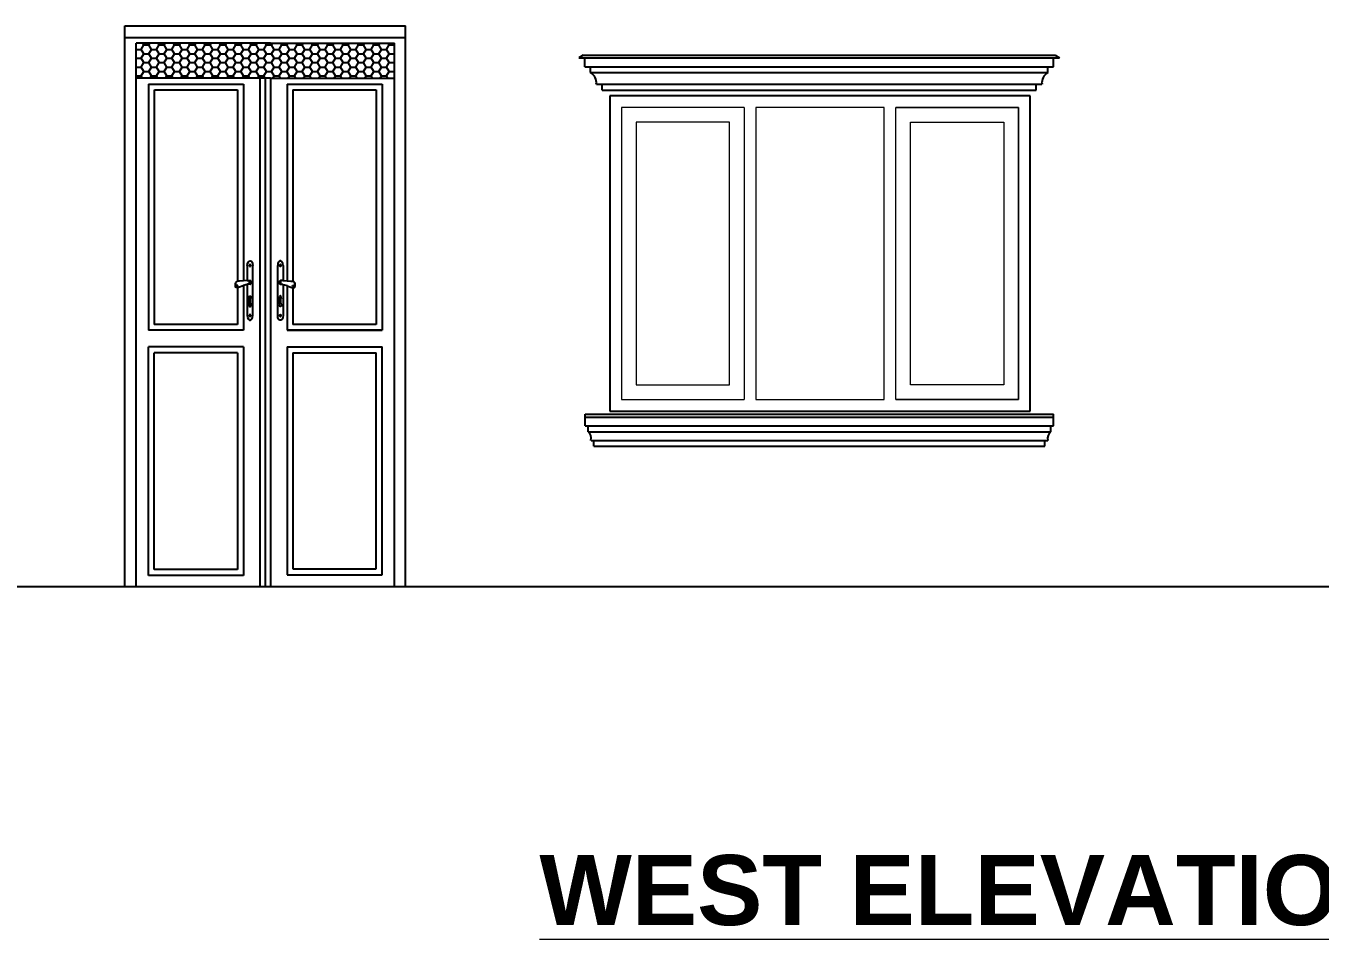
# Model space of a CAD drawing. Header units: inches. Extents: x 1397 to 20304, y -27267 to -746.
# Drawn here: x 13854.3 to 14075.9, y -21488.5 to -21332.1 of the extents above; entities that cross this region are included whole.
import ezdxf

# ---------------------------------------------------------------- set-up
doc = ezdxf.new("R2010")
doc.units = ezdxf.units.IN
doc.header["$LTSCALE"] = 17
doc.header["$MEASUREMENT"] = 0
for name, color, linetype, lineweight in [('25 BOT BAR', 12, 'Continuous', 25), ('ELEVATION', 7, 'Continuous', 25), ('OUTLINE', 1, 'Continuous', 25), ('TEXT', 231, 'Continuous', 20), ('WINDOW FRAME', 161, 'Continuous', 20)]:
    doc.layers.add(name, color=color, linetype=linetype, lineweight=lineweight)

# ---------------------------------------------------------------- blocks, each defined once
blk = doc.blocks.new('cornicebelow')
at = {"layer": '25 BOT BAR'}
for p, q in [((13950.02, -21087.63), (14030.23, -21087.63)), ((13950.02, -21089.63), (13950.02, -21087.63)), ((13950.02, -21088.13), (14030.23, -21088.13)), ((14030.23, -21089.63), (14030.23, -21087.63)), ((13950.02, -21089.63), (14030.23, -21089.63)), ((13950.52, -21090.63), (13950.52, -21089.63)), ((13950.52, -21090.63), (14029.73, -21090.63)), ((14029.73, -21090.63), (14029.73, -21089.63)), ((13951.02, -21092.13), (14029.23, -21092.13)), ((13951.52, -21093.13), (13951.52, -21092.13)), ((13951.52, -21093.13), (14028.73, -21093.13)), ((14028.73, -21093.13), (14028.73, -21092.13))]:
    blk.add_line(p, q, dxfattribs=at)
for centre, start, end in [((13949.58, -21091.77), 346.2102, 50.6596), ((14030.67, -21091.77), 129.3404, 193.7898)]:
    blk.add_arc(centre, 1.48, start, end, dxfattribs=at)
blk = doc.blocks.new('corniceup')
at = {"layer": '25 BOT BAR'}
for p, q in [((13949.69, -21026.13), (13948.94, -21026.63)), ((13949.94, -21028.13), (13949.94, -21026.63)), ((14030.23, -21028.13), (14030.23, -21026.63)), ((14030.48, -21026.13), (14031.23, -21026.63)), ((13950.94, -21029.13), (13950.94, -21028.13)), ((14029.23, -21029.13), (14029.23, -21028.13)), ((13952.94, -21032.13), (13952.94, -21031.13)), ((14027.23, -21032.13), (14027.23, -21031.13))]:
    blk.add_line(p, q, dxfattribs=at)
for centre, start, end in [((13950.02, -21030.83), 351.2663, 61.8638), ((14030.15, -21030.83), 118.1362, 188.7337)]:
    blk.add_arc(centre, 1.93, start, end, dxfattribs=at)
at = {"layer": 'OUTLINE'}
for p, q in [((13948.94, -21026.63), (14031.23, -21026.63)), ((13949.69, -21026.13), (14030.48, -21026.13)), ((13949.94, -21028.13), (14030.23, -21028.13)), ((13950.94, -21029.13), (14029.23, -21029.13)), ((13951.94, -21031.13), (14028.23, -21031.13)), ((13952.94, -21032.13), (14027.23, -21032.13))]:
    blk.add_line(p, q, dxfattribs=at)

msp = doc.modelspace()

# ---------------------------------------------------------------- hatches: boundary and pattern name
at = {"layer": 'ELEVATION', "linetype": 'Continuous'}
h = msp.add_hatch(dxfattribs=at)
h.set_pattern_fill('HONEY', color=256, scale=7)
h.set_pattern_definition([(0, (0, -310.98335), (1.3125, 0.757772228), [0.875, -1.75]), (120, (0, -310.98335), (-1.3125, 0.757772228), [0.875, -1.75]), (60, (0, -310.98335), (3e-16, 1.515544457), [-1.75, 0.875])])
h.paths.add_polyline_path([(13917.35, -21335.09), (13896.14, -21335.09), (13873.12, -21335.09), (13873.12, -21341.09), (13896.14, -21341.09), (13917.35, -21341.09)])

# ---------------------------------------------------------------- linework, layer by layer
at = {"layer": '25 BOT BAR'}
msp.add_line((13766.23, -21428.11), (14226.23, -21428.11), dxfattribs=at)
at = {"layer": 'ELEVATION', "linetype": 'Continuous'}
for p, q in [((13871.23, -21428.11), (13871.23, -21332.11)), ((13871.23, -21332.11), (13919.23, -21332.11)), ((13919.23, -21428.11), (13919.23, -21332.11)), ((13871.23, -21334.11), (13919.23, -21334.11)), ((13871.23, -21334.11), (13919.23, -21334.11)), ((13871.23, -21334.11), (13919.23, -21334.11)), ((13873.12, -21428.11), (13873.12, -21335.09)), ((13896.14, -21335.09), (13873.12, -21335.09)), ((13896.14, -21335.09), (13917.35, -21335.09)), ((13917.35, -21428.11), (13917.35, -21335.09)), ((13896.14, -21341.09), (13873.12, -21341.09)), ((13894.33, -21341.09), (13894.33, -21428.11)), ((13895.23, -21341.09), (13895.23, -21428.11)), ((13896.14, -21341.09), (13896.14, -21428.11)), ((13896.14, -21341.09), (13917.35, -21341.09)), ((13875.23, -21342.09), (13875.23, -21384.23)), ((13875.23, -21342.09), (13891.5, -21342.09)), ((13876.23, -21343.09), (13876.23, -21383.23)), ((13876.31, -21343.09), (13890.5, -21343.09)), ((13890.5, -21343.09), (13890.5, -21375.86)), ((13891.5, -21342.09), (13891.5, -21375.77)), ((13898.97, -21342.09), (13898.97, -21375.77)), ((13898.97, -21342.09), (13915.24, -21342.09)), ((13899.97, -21343.09), (13899.97, -21375.86)), ((13899.97, -21343.09), (13914.24, -21343.09)), ((13914.24, -21343.09), (13914.24, -21383.23)), ((13915.24, -21342.09), (13915.24, -21384.23)), ((14026.23, -21344.11), (13954.23, -21344.11)), ((13954.23, -21344.11), (13954.23, -21398.11)), ((14026.23, -21398.11), (14026.23, -21344.11)), ((13892.17, -21373.13), (13892.22, -21372.79)), ((13892.22, -21372.79), (13892.35, -21372.52)), ((13892.35, -21372.52), (13892.53, -21372.36)), ((13892.53, -21372.36), (13892.74, -21372.36)), ((13892.74, -21372.36), (13892.92, -21372.52)), ((13892.92, -21372.52), (13893.05, -21372.79)), ((13893.05, -21372.79), (13893.1, -21373.13)), ((13897.41, -21372.79), (13897.37, -21373.13)), ((13897.54, -21372.52), (13897.41, -21372.79)), ((13897.73, -21372.36), (13897.54, -21372.52)), ((13897.94, -21372.36), (13897.73, -21372.36)), ((13898.12, -21372.52), (13897.94, -21372.36)), ((13898.25, -21372.79), (13898.12, -21372.52)), ((13898.3, -21373.13), (13898.25, -21372.79)), ((13892.17, -21373.13), (13892.17, -21375.71)), ((13892.55, -21373.04), (13892.53, -21373.15)), ((13892.53, -21373.15), (13892.55, -21373.25)), ((13892.54, -21373.15), (13892.56, -21373.05)), ((13892.56, -21373.24), (13892.54, -21373.15)), ((13892.6, -21372.98), (13892.55, -21373.04)), ((13892.55, -21373.25), (13892.6, -21373.31)), ((13892.56, -21373.05), (13892.61, -21373)), ((13892.61, -21373.29), (13892.56, -21373.24)), ((13892.67, -21372.98), (13892.6, -21372.98)), ((13892.6, -21373.31), (13892.67, -21373.31)), ((13892.61, -21373), (13892.66, -21373)), ((13892.66, -21373.29), (13892.61, -21373.29)), ((13892.66, -21373), (13892.71, -21373.05)), ((13892.71, -21373.24), (13892.66, -21373.29)), ((13892.72, -21373.04), (13892.67, -21372.98)), ((13892.67, -21373.31), (13892.72, -21373.25)), ((13892.71, -21373.05), (13892.73, -21373.15)), ((13892.73, -21373.15), (13892.71, -21373.24)), ((13892.74, -21373.15), (13892.72, -21373.04)), ((13892.72, -21373.25), (13892.74, -21373.15)), ((13893.1, -21381.72), (13893.1, -21373.13)), ((13897.37, -21381.72), (13897.37, -21373.13)), ((13897.73, -21373.15), (13897.75, -21373.04)), ((13897.75, -21373.25), (13897.73, -21373.15)), ((13897.76, -21373.05), (13897.74, -21373.15)), ((13897.74, -21373.15), (13897.76, -21373.24)), ((13897.75, -21373.04), (13897.8, -21372.98)), ((13897.8, -21373.31), (13897.75, -21373.25)), ((13897.8, -21373), (13897.76, -21373.05)), ((13897.76, -21373.24), (13897.8, -21373.29)), ((13897.8, -21372.98), (13897.86, -21372.98)), ((13897.86, -21373), (13897.8, -21373)), ((13897.8, -21373.29), (13897.86, -21373.29)), ((13897.86, -21373.31), (13897.8, -21373.31)), ((13897.86, -21372.98), (13897.92, -21373.04)), ((13897.91, -21373.05), (13897.86, -21373)), ((13897.86, -21373.29), (13897.91, -21373.24)), ((13897.92, -21373.25), (13897.86, -21373.31)), ((13897.92, -21373.15), (13897.91, -21373.05)), ((13897.91, -21373.24), (13897.92, -21373.15)), ((13897.92, -21373.04), (13897.94, -21373.15)), ((13897.94, -21373.15), (13897.92, -21373.25)), ((13898.3, -21373.13), (13898.3, -21375.71)), ((13890.15, -21376.21), (13890.16, -21376.15)), ((13890.15, -21376.21), (13890.15, -21376.22)), ((13890.15, -21376.22), (13890.15, -21376.25)), ((13890.15, -21376.25), (13890.16, -21376.22)), ((13890.15, -21376.25), (13890.15, -21376.29)), ((13890.15, -21376.29), (13890.15, -21376.35)), ((13890.15, -21376.35), (13890.15, -21376.42)), ((13890.15, -21376.42), (13890.15, -21376.49)), ((13890.15, -21376.49), (13890.15, -21376.56)), ((13890.15, -21376.56), (13890.15, -21376.63)), ((13890.15, -21376.63), (13890.15, -21376.68)), ((13890.15, -21376.68), (13890.15, -21376.73)), ((13890.15, -21376.73), (13890.15, -21376.76)), ((13890.15, -21376.76), (13890.15, -21376.77)), ((13890.16, -21376.82), (13890.15, -21376.77)), ((13890.16, -21376.15), (13890.17, -21376.13)), ((13890.16, -21376.17), (13890.17, -21376.14)), ((13890.16, -21376.17), (13890.16, -21376.17)), ((13890.16, -21376.17), (13890.16, -21376.22)), ((13890.16, -21376.21), (13890.16, -21376.17)), ((13890.16, -21376.21), (13890.17, -21376.18)), ((13890.16, -21376.21), (13890.16, -21376.21)), ((13890.16, -21376.21), (13890.16, -21376.25)), ((13890.16, -21376.34), (13890.16, -21376.21)), ((13890.16, -21376.49), (13890.16, -21376.41)), ((13890.16, -21376.7), (13890.16, -21376.56)), ((13890.16, -21376.82), (13890.16, -21376.76)), ((13890.17, -21376.84), (13890.16, -21376.82)), ((13890.2, -21376.05), (13890.17, -21376.13)), ((13890.17, -21376.14), (13890.17, -21376.14)), ((13890.17, -21376.18), (13890.17, -21376.17)), ((13890.2, -21376.9), (13890.17, -21376.84)), ((13890.24, -21376.01), (13890.2, -21376.05)), ((13890.2, -21376.48), (13890.25, -21376.47)), ((13890.2, -21376.48), (13890.2, -21376.59)), ((13890.2, -21376.59), (13890.25, -21376.59)), ((13890.2, -21376.88), (13890.24, -21376.91)), ((13890.2, -21376.88), (13890.2, -21376.9)), ((13890.24, -21376.92), (13890.2, -21376.9)), ((13890.24, -21376.01), (13890.52, -21375.85)), ((13890.24, -21376.91), (13890.24, -21376.92)), ((13890.24, -21376.91), (13890.24, -21376.92)), ((13890.51, -21376.94), (13890.24, -21376.91)), ((13890.24, -21376.91), (13890.24, -21376.91)), ((13890.52, -21376.96), (13890.24, -21376.92)), ((13890.25, -21376.47), (13890.25, -21376.59)), ((13890.57, -21376.55), (13890.25, -21376.59)), ((13890.25, -21376.59), (13890.25, -21376.7)), ((13890.56, -21376.68), (13890.25, -21376.7)), ((13890.5, -21376.96), (13890.5, -21383.23)), ((13890.51, -21376.94), (13890.52, -21376.96)), ((13890.81, -21375.82), (13890.52, -21375.85)), ((13890.81, -21376.85), (13890.52, -21376.96)), ((13890.56, -21376.68), (13890.57, -21376.55)), ((13891.46, -21375.78), (13890.81, -21375.82)), ((13891.46, -21376.61), (13890.81, -21376.85)), ((13890.81, -21376.84), (13890.81, -21376.84)), ((13891.5, -21375.77), (13891.46, -21375.78)), ((13891.5, -21376.6), (13891.46, -21376.61)), ((13892.15, -21375.71), (13891.5, -21375.77)), ((13891.5, -21375.77), (13891.5, -21375.82)), ((13892.15, -21376.38), (13891.5, -21376.6)), ((13891.5, -21376.6), (13891.5, -21376.6)), ((13891.5, -21376.6), (13891.5, -21384.23)), ((13892.17, -21375.71), (13892.15, -21375.71)), ((13892.17, -21376.38), (13892.15, -21376.38)), ((13892.17, -21375.71), (13892.17, -21375.81)), ((13892.23, -21375.72), (13892.17, -21375.71)), ((13892.17, -21375.88), (13892.17, -21375.88)), ((13892.17, -21376.37), (13892.17, -21376.38)), ((13892.23, -21376.37), (13892.17, -21376.38)), ((13892.17, -21376.38), (13892.17, -21381.72)), ((13892.23, -21375.72), (13892.31, -21375.72)), ((13892.31, -21376.37), (13892.23, -21376.37)), ((13892.31, -21375.72), (13892.39, -21375.72)), ((13892.39, -21376.36), (13892.31, -21376.37)), ((13892.39, -21375.72), (13892.46, -21375.73)), ((13892.46, -21376.36), (13892.39, -21376.36)), ((13892.46, -21375.73), (13892.53, -21375.73)), ((13892.53, -21376.35), (13892.46, -21376.36)), ((13892.53, -21375.73), (13892.58, -21375.74)), ((13892.53, -21376.04), (13892.54, -21375.98)), ((13892.54, -21376.11), (13892.53, -21376.04)), ((13892.58, -21376.35), (13892.53, -21376.35)), ((13892.54, -21375.98), (13892.55, -21375.92)), ((13892.55, -21376.17), (13892.54, -21376.11)), ((13892.55, -21375.92), (13892.57, -21375.87)), ((13892.57, -21376.22), (13892.55, -21376.17)), ((13892.57, -21375.87), (13892.59, -21375.86)), ((13892.6, -21376.25), (13892.57, -21376.22)), ((13892.58, -21375.74), (13892.62, -21375.74)), ((13892.62, -21376.34), (13892.58, -21376.35)), ((13892.64, -21376.28), (13892.6, -21376.25)), ((13892.62, -21375.74), (13892.66, -21375.75)), ((13892.62, -21375.82), (13892.64, -21375.81)), ((13892.66, -21376.34), (13892.62, -21376.34)), ((13892.64, -21375.81), (13892.68, -21375.8)), ((13892.68, -21376.29), (13892.64, -21376.28)), ((13892.66, -21375.75), (13892.68, -21375.75)), ((13892.68, -21376.34), (13892.66, -21376.34)), ((13892.72, -21375.76), (13892.68, -21375.75)), ((13892.68, -21375.8), (13892.71, -21375.81)), ((13892.71, -21376.28), (13892.68, -21376.29)), ((13892.68, -21376.34), (13892.72, -21376.33)), ((13892.71, -21375.81), (13892.75, -21375.83)), ((13892.75, -21376.25), (13892.71, -21376.28)), ((13892.76, -21375.79), (13892.72, -21375.76)), ((13892.72, -21376.33), (13892.76, -21376.3)), ((13892.75, -21375.83), (13892.75, -21375.84)), ((13892.78, -21376.22), (13892.75, -21376.25)), ((13892.8, -21375.84), (13892.76, -21375.79)), ((13892.76, -21376.3), (13892.8, -21376.25)), ((13892.79, -21376.19), (13892.78, -21376.22)), ((13892.79, -21375.89), (13892.8, -21375.92)), ((13892.8, -21375.84), (13892.8, -21375.84)), ((13892.83, -21375.9), (13892.8, -21375.84)), ((13892.8, -21375.92), (13892.82, -21375.98)), ((13892.8, -21376.25), (13892.83, -21376.19)), ((13892.8, -21376.25), (13892.8, -21376.25)), ((13892.82, -21376.11), (13892.81, -21376.12)), ((13892.82, -21375.98), (13892.82, -21376.04)), ((13892.82, -21376.04), (13892.82, -21376.11)), ((13892.84, -21375.97), (13892.83, -21375.9)), ((13892.83, -21376.19), (13892.84, -21376.12)), ((13892.85, -21376.04), (13892.84, -21375.97)), ((13892.84, -21376.12), (13892.85, -21376.04)), ((13897.62, -21375.97), (13897.64, -21375.9)), ((13897.62, -21376.04), (13897.62, -21375.97)), ((13897.62, -21376.12), (13897.62, -21376.04)), ((13897.64, -21376.19), (13897.62, -21376.12)), ((13897.64, -21375.9), (13897.67, -21375.84)), ((13897.67, -21376.25), (13897.64, -21376.19)), ((13897.67, -21375.92), (13897.65, -21375.98)), ((13897.65, -21375.98), (13897.65, -21376.04)), ((13897.65, -21376.04), (13897.65, -21376.11)), ((13897.65, -21376.11), (13897.66, -21376.12)), ((13897.67, -21375.84), (13897.71, -21375.79)), ((13897.67, -21375.84), (13897.67, -21375.84)), ((13897.68, -21375.89), (13897.67, -21375.92)), ((13897.71, -21376.3), (13897.67, -21376.25)), ((13897.67, -21376.25), (13897.67, -21376.25)), ((13897.68, -21376.19), (13897.69, -21376.22)), ((13897.69, -21376.22), (13897.72, -21376.25)), ((13897.71, -21375.79), (13897.75, -21375.76)), ((13897.75, -21376.33), (13897.71, -21376.3)), ((13897.75, -21375.81), (13897.72, -21375.83)), ((13897.72, -21375.83), (13897.72, -21375.84)), ((13897.72, -21376.25), (13897.75, -21376.28)), ((13897.75, -21375.76), (13897.79, -21375.75)), ((13897.79, -21375.8), (13897.75, -21375.81)), ((13897.75, -21376.28), (13897.79, -21376.29)), ((13897.79, -21376.34), (13897.75, -21376.33)), ((13897.81, -21375.75), (13897.79, -21375.75)), ((13897.83, -21375.81), (13897.79, -21375.8)), ((13897.79, -21376.29), (13897.83, -21376.28)), ((13897.79, -21376.34), (13897.81, -21376.34)), ((13897.84, -21375.74), (13897.81, -21375.75)), ((13897.81, -21376.34), (13897.84, -21376.34)), ((13897.85, -21375.82), (13897.83, -21375.81)), ((13897.83, -21376.28), (13897.86, -21376.25)), ((13897.89, -21375.74), (13897.84, -21375.74)), ((13897.84, -21376.34), (13897.89, -21376.35)), ((13897.86, -21376.25), (13897.89, -21376.22)), ((13897.89, -21375.87), (13897.88, -21375.86)), ((13897.94, -21375.73), (13897.89, -21375.74)), ((13897.92, -21375.92), (13897.89, -21375.87)), ((13897.89, -21376.22), (13897.92, -21376.17)), ((13897.89, -21376.35), (13897.94, -21376.35)), ((13897.93, -21375.98), (13897.92, -21375.92)), ((13897.92, -21376.17), (13897.93, -21376.11)), ((13897.94, -21376.04), (13897.93, -21375.98)), ((13897.93, -21376.11), (13897.94, -21376.04)), ((13898.01, -21375.73), (13897.94, -21375.73)), ((13897.94, -21376.35), (13898.01, -21376.36)), ((13898.08, -21375.72), (13898.01, -21375.73)), ((13898.01, -21376.36), (13898.08, -21376.36)), ((13898.16, -21375.72), (13898.08, -21375.72)), ((13898.08, -21376.36), (13898.16, -21376.37)), ((13898.24, -21375.72), (13898.16, -21375.72)), ((13898.16, -21376.37), (13898.24, -21376.37)), ((13898.24, -21375.72), (13898.3, -21375.71)), ((13898.24, -21376.37), (13898.3, -21376.38)), ((13898.3, -21375.71), (13898.3, -21375.81)), ((13898.3, -21375.71), (13898.32, -21375.71)), ((13898.3, -21375.88), (13898.3, -21375.88)), ((13898.3, -21376.37), (13898.3, -21376.38)), ((13898.3, -21376.38), (13898.3, -21381.72)), ((13898.3, -21376.38), (13898.32, -21376.38)), ((13898.32, -21375.71), (13898.97, -21375.77)), ((13898.32, -21376.38), (13898.97, -21376.6)), ((13898.97, -21375.77), (13899.01, -21375.78)), ((13898.97, -21375.77), (13898.97, -21375.82)), ((13898.97, -21376.6), (13899.01, -21376.61)), ((13898.97, -21376.6), (13898.97, -21376.6)), ((13898.97, -21376.6), (13898.97, -21384.23)), ((13899.01, -21375.78), (13899.65, -21375.82)), ((13899.01, -21376.61), (13899.65, -21376.85)), ((13899.65, -21375.82), (13899.95, -21375.85)), ((13899.65, -21376.84), (13899.65, -21376.84)), ((13899.65, -21376.85), (13899.95, -21376.96)), ((13899.91, -21376.68), (13899.9, -21376.55)), ((13899.9, -21376.55), (13900.22, -21376.59)), ((13899.91, -21376.68), (13900.22, -21376.7)), ((13900.23, -21376.01), (13899.95, -21375.85)), ((13899.95, -21376.96), (13900.23, -21376.92)), ((13899.96, -21376.94), (13899.95, -21376.96)), ((13899.96, -21376.94), (13900.23, -21376.91)), ((13899.97, -21376.96), (13899.97, -21383.23)), ((13900.22, -21376.47), (13900.22, -21376.59)), ((13900.26, -21376.48), (13900.22, -21376.47)), ((13900.22, -21376.59), (13900.22, -21376.7)), ((13900.26, -21376.59), (13900.22, -21376.59)), ((13900.23, -21376.01), (13900.27, -21376.05)), ((13900.27, -21376.88), (13900.23, -21376.91)), ((13900.23, -21376.92), (13900.27, -21376.9)), ((13900.23, -21376.91), (13900.23, -21376.92)), ((13900.23, -21376.91), (13900.23, -21376.92)), ((13900.23, -21376.91), (13900.23, -21376.91)), ((13900.26, -21376.48), (13900.26, -21376.59)), ((13900.27, -21376.05), (13900.3, -21376.13)), ((13900.27, -21376.9), (13900.3, -21376.84)), ((13900.27, -21376.88), (13900.27, -21376.9)), ((13900.31, -21376.15), (13900.3, -21376.13)), ((13900.3, -21376.14), (13900.3, -21376.14)), ((13900.31, -21376.17), (13900.3, -21376.14)), ((13900.3, -21376.18), (13900.3, -21376.17)), ((13900.31, -21376.21), (13900.3, -21376.18)), ((13900.3, -21376.84), (13900.31, -21376.82)), ((13900.31, -21376.21), (13900.31, -21376.15)), ((13900.31, -21376.17), (13900.31, -21376.17)), ((13900.31, -21376.17), (13900.31, -21376.22)), ((13900.31, -21376.21), (13900.31, -21376.17)), ((13900.31, -21376.21), (13900.32, -21376.22)), ((13900.31, -21376.21), (13900.31, -21376.21)), ((13900.31, -21376.21), (13900.31, -21376.25)), ((13900.31, -21376.34), (13900.31, -21376.21)), ((13900.32, -21376.25), (13900.31, -21376.22)), ((13900.31, -21376.49), (13900.31, -21376.41)), ((13900.31, -21376.7), (13900.31, -21376.56)), ((13900.32, -21376.76), (13900.31, -21376.77)), ((13900.31, -21376.82), (13900.31, -21376.76)), ((13900.31, -21376.82), (13900.31, -21376.77)), ((13900.32, -21376.22), (13900.32, -21376.25)), ((13900.32, -21376.25), (13900.32, -21376.29)), ((13900.32, -21376.29), (13900.32, -21376.35)), ((13900.32, -21376.35), (13900.32, -21376.42)), ((13900.32, -21376.42), (13900.32, -21376.49)), ((13900.32, -21376.49), (13900.32, -21376.56)), ((13900.32, -21376.56), (13900.32, -21376.63)), ((13900.32, -21376.63), (13900.32, -21376.68)), ((13900.32, -21376.68), (13900.32, -21376.73)), ((13900.32, -21376.73), (13900.32, -21376.76)), ((13892.48, -21378.58), (13892.52, -21378.44)), ((13892.49, -21378.73), (13892.48, -21378.58)), ((13892.49, -21378.73), (13892.51, -21378.8)), ((13892.52, -21378.81), (13892.51, -21378.8)), ((13892.52, -21378.44), (13892.59, -21378.36)), ((13892.53, -21378.83), (13892.52, -21378.81)), ((13892.53, -21378.85), (13892.53, -21378.83)), ((13892.54, -21378.86), (13892.53, -21378.85)), ((13892.53, -21379.52), (13892.54, -21379.45)), ((13892.54, -21378.88), (13892.54, -21378.86)), ((13892.55, -21378.9), (13892.54, -21378.88)), ((13892.54, -21379.45), (13892.55, -21379.38)), ((13892.55, -21378.92), (13892.55, -21378.9)), ((13892.55, -21378.96), (13892.55, -21378.92)), ((13892.56, -21379.08), (13892.55, -21378.96)), ((13892.55, -21379.38), (13892.56, -21379.31)), ((13892.56, -21379.21), (13892.56, -21379.08)), ((13892.56, -21379.31), (13892.56, -21379.21)), ((13892.59, -21378.36), (13892.68, -21378.36)), ((13892.68, -21378.36), (13892.75, -21378.44)), ((13892.71, -21379.08), (13892.72, -21378.96)), ((13892.71, -21379.21), (13892.71, -21379.08)), ((13892.71, -21379.31), (13892.71, -21379.21)), ((13892.72, -21379.38), (13892.71, -21379.31)), ((13892.72, -21378.9), (13892.73, -21378.88)), ((13892.72, -21378.92), (13892.72, -21378.9)), ((13892.72, -21378.96), (13892.72, -21378.92)), ((13892.73, -21379.45), (13892.72, -21379.38)), ((13892.73, -21378.86), (13892.74, -21378.85)), ((13892.73, -21378.88), (13892.73, -21378.86)), ((13892.74, -21379.52), (13892.73, -21379.45)), ((13892.74, -21378.83), (13892.75, -21378.81)), ((13892.74, -21378.85), (13892.74, -21378.83)), ((13892.75, -21378.44), (13892.79, -21378.58)), ((13892.75, -21378.81), (13892.76, -21378.8)), ((13892.78, -21378.73), (13892.76, -21378.8)), ((13892.79, -21378.58), (13892.78, -21378.73)), ((13897.71, -21378.44), (13897.68, -21378.58)), ((13897.68, -21378.58), (13897.69, -21378.73)), ((13897.69, -21378.73), (13897.71, -21378.8)), ((13897.79, -21378.36), (13897.71, -21378.44)), ((13897.72, -21378.81), (13897.71, -21378.8)), ((13897.73, -21378.83), (13897.72, -21378.81)), ((13897.72, -21379.52), (13897.74, -21379.45)), ((13897.73, -21378.85), (13897.73, -21378.83)), ((13897.74, -21378.86), (13897.73, -21378.85)), ((13897.74, -21378.88), (13897.74, -21378.86)), ((13897.74, -21378.9), (13897.74, -21378.88)), ((13897.75, -21378.92), (13897.74, -21378.9)), ((13897.74, -21379.45), (13897.75, -21379.38)), ((13897.75, -21378.96), (13897.75, -21378.92)), ((13897.76, -21379.08), (13897.75, -21378.96)), ((13897.75, -21379.31), (13897.76, -21379.21)), ((13897.75, -21379.38), (13897.75, -21379.31)), ((13897.76, -21379.21), (13897.76, -21379.08)), ((13897.88, -21378.36), (13897.79, -21378.36)), ((13897.95, -21378.44), (13897.88, -21378.36)), ((13897.91, -21379.08), (13897.92, -21378.96)), ((13897.91, -21379.21), (13897.91, -21379.08)), ((13897.91, -21379.31), (13897.91, -21379.21)), ((13897.92, -21379.38), (13897.91, -21379.31)), ((13897.92, -21378.9), (13897.93, -21378.88)), ((13897.92, -21378.92), (13897.92, -21378.9)), ((13897.92, -21378.96), (13897.92, -21378.92)), ((13897.93, -21379.45), (13897.92, -21379.38)), ((13897.93, -21378.85), (13897.94, -21378.83)), ((13897.93, -21378.86), (13897.93, -21378.85)), ((13897.93, -21378.88), (13897.93, -21378.86)), ((13897.94, -21379.52), (13897.93, -21379.45)), ((13897.94, -21378.83), (13897.95, -21378.81)), ((13897.99, -21378.58), (13897.95, -21378.44)), ((13897.98, -21378.73), (13897.95, -21378.8)), ((13897.95, -21378.81), (13897.95, -21378.8)), ((13897.98, -21378.73), (13897.99, -21378.58)), ((13892.46, -21379.78), (13892.45, -21379.85)), ((13892.45, -21379.85), (13892.46, -21380)), ((13892.46, -21379.78), (13892.48, -21379.71)), ((13892.46, -21380), (13892.51, -21380.12)), ((13892.48, -21379.71), (13892.5, -21379.65)), ((13892.5, -21379.65), (13892.51, -21379.58)), ((13892.51, -21379.58), (13892.53, -21379.52)), ((13892.51, -21380.12), (13892.59, -21380.19)), ((13892.55, -21381.62), (13892.53, -21381.72)), ((13892.54, -21381.72), (13892.56, -21381.63)), ((13892.6, -21381.55), (13892.55, -21381.62)), ((13892.56, -21381.63), (13892.61, -21381.57)), ((13892.59, -21380.19), (13892.68, -21380.19)), ((13892.67, -21381.55), (13892.6, -21381.55)), ((13892.61, -21381.57), (13892.66, -21381.57)), ((13892.66, -21381.57), (13892.71, -21381.63)), ((13892.72, -21381.62), (13892.67, -21381.55)), ((13892.68, -21380.19), (13892.76, -21380.12)), ((13892.71, -21381.63), (13892.73, -21381.72)), ((13892.74, -21381.72), (13892.72, -21381.62)), ((13892.76, -21379.58), (13892.74, -21379.52)), ((13892.77, -21379.65), (13892.76, -21379.58)), ((13892.76, -21380.12), (13892.81, -21380)), ((13892.79, -21379.71), (13892.77, -21379.65)), ((13892.81, -21379.78), (13892.79, -21379.71)), ((13892.81, -21379.78), (13892.82, -21379.85)), ((13892.81, -21380), (13892.82, -21379.85)), ((13897.66, -21379.78), (13897.65, -21379.85)), ((13897.66, -21380), (13897.65, -21379.85)), ((13897.66, -21379.78), (13897.68, -21379.71)), ((13897.71, -21380.12), (13897.66, -21380)), ((13897.68, -21379.71), (13897.7, -21379.65)), ((13897.7, -21379.65), (13897.71, -21379.58)), ((13897.71, -21379.58), (13897.72, -21379.52)), ((13897.79, -21380.19), (13897.71, -21380.12)), ((13897.73, -21381.72), (13897.75, -21381.62)), ((13897.76, -21381.63), (13897.74, -21381.72)), ((13897.75, -21381.62), (13897.8, -21381.55)), ((13897.8, -21381.57), (13897.76, -21381.63)), ((13897.88, -21380.19), (13897.79, -21380.19)), ((13897.8, -21381.55), (13897.86, -21381.55)), ((13897.86, -21381.57), (13897.8, -21381.57)), ((13897.86, -21381.55), (13897.92, -21381.62)), ((13897.91, -21381.63), (13897.86, -21381.57)), ((13897.96, -21380.12), (13897.88, -21380.19)), ((13897.92, -21381.72), (13897.91, -21381.63)), ((13897.92, -21381.62), (13897.94, -21381.72)), ((13897.95, -21379.58), (13897.94, -21379.52)), ((13897.97, -21379.65), (13897.95, -21379.58)), ((13898.01, -21380), (13897.96, -21380.12)), ((13897.99, -21379.71), (13897.97, -21379.65)), ((13898, -21379.78), (13897.99, -21379.71)), ((13898, -21379.78), (13898.02, -21379.85)), ((13898.02, -21379.85), (13898.01, -21380)), ((13890.5, -21383.23), (13876.23, -21383.23)), ((13892.17, -21381.72), (13892.22, -21382.06)), ((13892.22, -21382.06), (13892.35, -21382.34)), ((13892.35, -21382.34), (13892.53, -21382.49)), ((13892.53, -21381.72), (13892.55, -21381.82)), ((13892.53, -21382.49), (13892.74, -21382.49)), ((13892.56, -21381.81), (13892.54, -21381.72)), ((13892.55, -21381.82), (13892.6, -21381.88)), ((13892.61, -21381.87), (13892.56, -21381.81)), ((13892.6, -21381.88), (13892.67, -21381.88)), ((13892.66, -21381.87), (13892.61, -21381.87)), ((13892.71, -21381.81), (13892.66, -21381.87)), ((13892.67, -21381.88), (13892.72, -21381.82)), ((13892.73, -21381.72), (13892.71, -21381.81)), ((13892.72, -21381.82), (13892.74, -21381.72)), ((13892.74, -21382.49), (13892.92, -21382.34)), ((13892.92, -21382.34), (13893.05, -21382.06)), ((13893.05, -21382.06), (13893.1, -21381.72)), ((13897.41, -21382.06), (13897.37, -21381.72)), ((13897.54, -21382.34), (13897.41, -21382.06)), ((13897.73, -21382.49), (13897.54, -21382.34)), ((13897.75, -21381.82), (13897.73, -21381.72)), ((13897.94, -21382.49), (13897.73, -21382.49)), ((13897.74, -21381.72), (13897.76, -21381.81)), ((13897.8, -21381.88), (13897.75, -21381.82)), ((13897.76, -21381.81), (13897.8, -21381.87)), ((13897.8, -21381.87), (13897.86, -21381.87)), ((13897.86, -21381.88), (13897.8, -21381.88)), ((13897.86, -21381.87), (13897.91, -21381.81)), ((13897.92, -21381.82), (13897.86, -21381.88)), ((13897.91, -21381.81), (13897.92, -21381.72)), ((13897.94, -21381.72), (13897.92, -21381.82)), ((13898.12, -21382.34), (13897.94, -21382.49)), ((13898.25, -21382.06), (13898.12, -21382.34)), ((13898.3, -21381.72), (13898.25, -21382.06)), ((13914.24, -21383.23), (13899.97, -21383.23)), ((13891.5, -21384.23), (13875.23, -21384.23)), ((13898.97, -21384.23), (13915.24, -21384.23)), ((13915.24, -21384.23), (13898.97, -21384.23)), ((13891.5, -21387.09), (13875.23, -21387.09)), ((13875.23, -21426.21), (13875.23, -21387.09)), ((13890.5, -21388.09), (13876.23, -21388.09)), ((13876.23, -21425.21), (13876.23, -21388.09)), ((13890.5, -21388.09), (13890.5, -21425.21)), ((13891.5, -21387.09), (13891.5, -21426.21)), ((13898.97, -21387.09), (13898.97, -21426.11)), ((13898.97, -21387.09), (13915.24, -21387.09)), ((13899.97, -21388.09), (13899.97, -21425.11)), ((13899.97, -21388.09), (13914.24, -21388.09)), ((13914.24, -21425.11), (13914.24, -21388.09)), ((13915.24, -21426.11), (13915.24, -21387.09)), ((13954.23, -21398.11), (14026.23, -21398.11)), ((13871.23, -21428.11), (13871.23, -21421.05)), ((13890.5, -21425.21), (13876.23, -21425.21)), ((13899.97, -21425.11), (13914.24, -21425.11)), ((13871.23, -21428.11), (13919.23, -21428.11)), ((13891.5, -21426.21), (13875.23, -21426.21)), ((13898.97, -21426.11), (13915.24, -21426.11))]:
    msp.add_line(p, q, dxfattribs=at)
at = {"layer": 'WINDOW FRAME'}
for p, q in [((13977.23, -21346.11), (13956.23, -21346.11)), ((13956.23, -21346.11), (13956.23, -21396.11)), ((13977.23, -21346.11), (13977.23, -21396.11)), ((14001.23, -21346.11), (13979.23, -21346.11)), ((13979.23, -21346.11), (13979.23, -21396.11)), ((14001.23, -21396.11), (14001.23, -21346.11)), ((14024.23, -21346.11), (14003.23, -21346.11)), ((14003.23, -21396.11), (14003.23, -21346.11)), ((14003.23, -21346.11), (14024.23, -21346.11)), ((14003.23, -21396.11), (14003.23, -21346.11)), ((14024.23, -21396.11), (14024.23, -21346.11)), ((14024.23, -21346.11), (14024.23, -21396.11)), ((13974.73, -21348.61), (13958.73, -21348.61)), ((13958.73, -21348.61), (13958.73, -21393.61)), ((13974.73, -21393.61), (13974.73, -21348.61)), ((14005.73, -21348.61), (14021.73, -21348.61)), ((14005.73, -21393.61), (14005.73, -21348.61)), ((14021.73, -21348.61), (14021.73, -21393.61)), ((13958.73, -21393.61), (13974.73, -21393.61)), ((14021.73, -21393.61), (14005.73, -21393.61)), ((13956.23, -21396.11), (13977.23, -21396.11)), ((13979.23, -21396.11), (14001.23, -21396.11)), ((14003.23, -21396.11), (14024.23, -21396.11)), ((14024.23, -21396.11), (14003.23, -21396.11))]:
    msp.add_line(p, q, dxfattribs=at)

# ---------------------------------------------------------------- block references
at = {"layer": '25 BOT BAR'}
for name in ['corniceup', 'cornicebelow']:
    msp.add_blockref(name, (0, -310.98), dxfattribs=at)

# ---------------------------------------------------------------- texts
at = {"layer": 'TEXT', "insert": (14016.68, -21474.11), "char_height": 12, "width": 396.2985, "attachment_point": 2}
msp.add_mtext('{\\fArial|b1|i0|c0|p34;\\LWEST ELEVATION}', dxfattribs=at)

doc.saveas('drawing.dxf')
